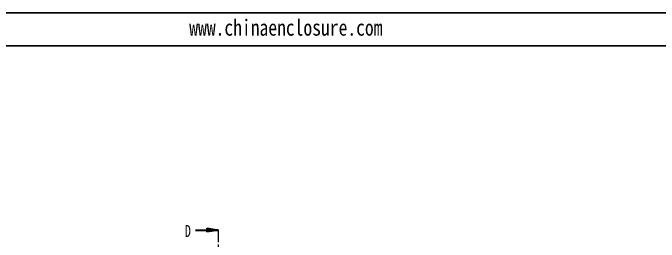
# Model space of a CAD drawing. Header units: inches. Extents: x 725 to 5279, y 573 to 1304.
# Drawn here: x 2222.7 to 2563.5, y 1183.2 to 1304.4 of the extents above; entities that cross this region are included whole.
import ezdxf

# ---------------------------------------------------------------- set-up
doc = ezdxf.new("R2010")
doc.units = ezdxf.units.IN
doc.linetypes.add('CENTER', pattern=[10.159999999999998, 6.35, -1.27, 1.27, -1.27])
doc.layers.add('文字', color=81, linetype='Continuous')
doc.styles.add('SLDTEXTSTYLE0', font='TXT', dxfattribs={"width": 0.75})
doc.styles.add('宋体', font='', dxfattribs={"width": 0.8, "height": 3.5})
doc.styles.get('宋体').set_extended_font_data('SimSun')

# ---------------------------------------------------------------- blocks, each defined once
blk = doc.blocks.new('_CLOSED')
at = {"color": 0, "linetype": 'ByBlock', "lineweight": -2}
for p, q in [((-1, 0.166667), (0, 0)), ((-1, 0.166667), (-1, -0.166667)), ((0, 0), (-1, -0.166667)), ((0, 0), (-1, 0))]:
    blk.add_line(p, q, dxfattribs=at)

msp = doc.modelspace()

# ---------------------------------------------------------------- linework, layer by layer
for p, q in [((1937.877052437469, 1304.355574890009), (2972.284018504673, 1304.355574890009)), ((1964.643413013466, 1286.941316202009), (2954.869759816673, 1286.941316202009))]:
    msp.add_line(p, q)
at = {"color": 7, "linetype": 'Continuous', "lineweight": 30}
msp.add_line((2318.923354796197, 1189.613162741486), (2330.923354796197, 1189.613162741486), dxfattribs=at)
at = {"color": 1, "linetype": 'CENTER', "lineweight": 0}
msp.add_line((2330.923354796197, 1189.613162741486), (2330.923354796197, 966.1334575961187), dxfattribs=at)

# ---------------------------------------------------------------- block references
at = {"color": 7, "linetype": 'Continuous', "lineweight": 30, "xscale": 6, "yscale": 6}
msp.add_blockref('_CLOSED', (2330.923354796197, 1189.613162741486), dxfattribs=at)

# ---------------------------------------------------------------- texts
at = {"color": 7, "linetype": 'Continuous', "insert": (2313.292837922008, 1192.295068771788), "char_height": 6.35, "attachment_point": 1, "style": 'SLDTEXTSTYLE0'}
msp.add_mtext('D', dxfattribs=at)
at = {"layer": '文字', "color": 0, "insert": (2315.651884743067, 1300.845175544654), "char_height": 8.513637580800005, "width": 149.5764456283008, "attachment_point": 1, "style": '宋体'}
msp.add_mtext('www.chinaenclosure.com', dxfattribs=at)

doc.saveas('drawing.dxf')
